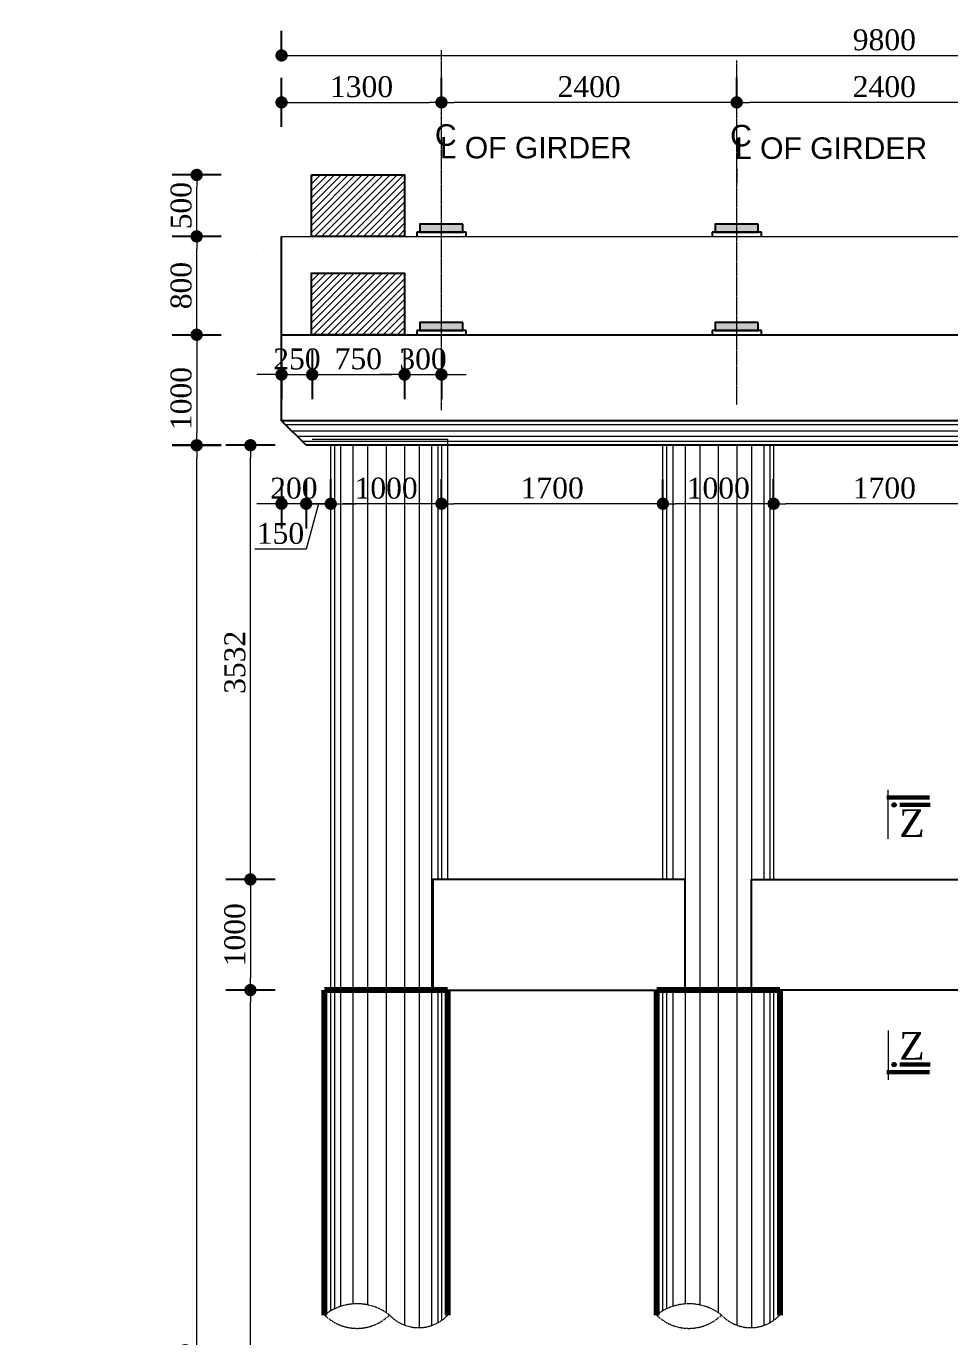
# Model space of a CAD drawing. Header units: millimetres. Extents: x -452357 to 35267, y 81803 to 461763.
# Drawn here: x -157071 to -149563, y 208883 to 219544 of the extents above; entities that cross this region are included whole.
import ezdxf

# ---------------------------------------------------------------- set-up
doc = ezdxf.new("R2010")
doc.units = ezdxf.units.MM
doc.header["$PDMODE"] = 2
doc.linetypes.add('CENTER', pattern=[2, 1.25, -0.25, 0.25, -0.25])
doc.linetypes.add('DASHED', pattern=[0.75, 0.5, -0.25])
doc.layers.get('Defpoints').update_dxf_attribs({"lineweight": 13})
for name, color, linetype, lineweight in [('Center Line', 34, 'Continuous', 15), ('Dimision', 96, 'Continuous', 18), ('hatch', 65, 'Continuous', 15), ('Hatching', 65, 'Continuous', 20), ('Pile', 11, 'Continuous', 15), ('Text', 7, 'Continuous', 15)]:
    doc.layers.add(name, color=color, linetype=linetype, lineweight=lineweight)
doc.layers.add('Pire Line', color=11, linetype='Continuous')
doc.styles.add('ROMANS', font='arial.ttf', dxfattribs={"height": 200})
doc.styles.get("Standard").update_dxf_attribs({"font": 'times.ttf'})
doc.dimstyles.new('ISO-25', dxfattribs={"dimtxt": 175, "dimasz": 100, "dimexe": 65, "dimexo": 115.625, "dimgap": 40, "dimtad": 1, "dimtoh": 1, "dimdec": 0, "dimtxsty": 'Standard', "dimblk": 'DOT', "dimcen": 300, "dimclrd": 256, "dimclre": 256, "dimclrt": 256, "dimadec": 0, "dimazin": 0, "dimtfac": 1, "dimtdec": 0, "dimtix": 1, "dimtmove": 0, "dimatfit": 3, "dimldrblk": 'DOT', "dimfxl": 75, "dimlwd": -1, "dimarcsym": 0})

# ---------------------------------------------------------------- blocks, each defined once
blk = doc.blocks.new('_Dot')
at = {"color": 0, "linetype": 'ByBlock', "lineweight": -2}
blk.add_line((-0.5, 0), (-1, 0), dxfattribs=at)
at = {"color": 0, "linetype": 'ByBlock', "const_width": 0.5}
blk.add_lwpolyline([(-0.25, 0, 1), (0.25, 0, 1)], format="xyb", close=True, dxfattribs=at)
blk = doc.blocks.new('*D185')
at = {"layer": 'Defpoints', "color": 0, "ltscale": 3, "transparency": 16777216}
for p in [(-153695, 218924), (-153695, 218817), (-154995, 217406)]:
    blk.add_point(p, dxfattribs=at)
at = {"layer": 'Dimision', "lineweight": -2, "ltscale": 3, "transparency": 16777216}
for p, q in [((-154995, 218724), (-154995, 219124)), ((-153695, 218924), (-153695, 219124))]:
    blk.add_line(p, q, dxfattribs=at)
at = {"layer": 'Dimision', "ltscale": 3, "transparency": 16777216}
blk.add_line((-154895, 218924), (-153795, 218924), dxfattribs=at)
at = {"layer": 'Dimision', "ltscale": 3, "transparency": 16777216, "xscale": 100, "yscale": 100, "zscale": 100, "rotation": 180}
blk.add_blockref('_Dot', (-154995, 218924), dxfattribs=at)
at = {"layer": 'Dimision', "ltscale": 3, "transparency": 16777216, "xscale": 100, "yscale": 100, "zscale": 100}
blk.add_blockref('_Dot', (-153695, 218924), dxfattribs=at)
at = {"layer": 'Dimision', "ltscale": 3, "transparency": 16777216, "insert": (-154345, 219051), "char_height": 170, "attachment_point": 5}
blk.add_mtext('1300', dxfattribs=at)
blk = doc.blocks.new('*D186')
at = {"layer": 'Defpoints', "color": 0, "ltscale": 3, "transparency": 16777216}
for p in [(-153695, 218924), (-153695, 218817), (-151295, 218817)]:
    blk.add_point(p, dxfattribs=at)
at = {"layer": 'Dimision', "lineweight": -2, "ltscale": 3, "transparency": 16777216}
for p, q in [((-153695, 218924), (-153695, 219124)), ((-151295, 218924), (-151295, 219124))]:
    blk.add_line(p, q, dxfattribs=at)
at = {"layer": 'Dimision', "ltscale": 3, "transparency": 16777216}
blk.add_line((-151395, 218924), (-153595, 218924), dxfattribs=at)
at = {"layer": 'Dimision', "ltscale": 3, "transparency": 16777216, "xscale": 100, "yscale": 100, "zscale": 100, "rotation": 180}
blk.add_blockref('_Dot', (-153695, 218924), dxfattribs=at)
at = {"layer": 'Dimision', "ltscale": 3, "transparency": 16777216, "xscale": 100, "yscale": 100, "zscale": 100}
blk.add_blockref('_Dot', (-151295, 218924), dxfattribs=at)
at = {"layer": 'Dimision', "ltscale": 3, "transparency": 16777216, "insert": (-152495, 219051), "char_height": 170, "attachment_point": 5}
blk.add_mtext('2400', dxfattribs=at)
blk = doc.blocks.new('*D188')
at = {"layer": 'Defpoints', "color": 0, "ltscale": 3, "transparency": 16777216}
for p in [(-148895, 219031), (-151295, 218924), (-151295, 218817)]:
    blk.add_point(p, dxfattribs=at)
at = {"layer": 'Dimision', "lineweight": -2, "ltscale": 3, "transparency": 16777216}
for p, q in [((-151295, 218924), (-151295, 219124)), ((-148895, 218924), (-148895, 218724))]:
    blk.add_line(p, q, dxfattribs=at)
at = {"layer": 'Dimision', "ltscale": 3, "transparency": 16777216}
blk.add_line((-148995, 218924), (-151195, 218924), dxfattribs=at)
at = {"layer": 'Dimision', "ltscale": 3, "transparency": 16777216, "xscale": 100, "yscale": 100, "zscale": 100, "rotation": 180}
blk.add_blockref('_Dot', (-151295, 218924), dxfattribs=at)
at = {"layer": 'Dimision', "ltscale": 3, "transparency": 16777216, "xscale": 100, "yscale": 100, "zscale": 100}
blk.add_blockref('_Dot', (-148895, 218924), dxfattribs=at)
at = {"layer": 'Dimision', "ltscale": 3, "transparency": 16777216, "insert": (-150095, 219051), "char_height": 170, "attachment_point": 5}
blk.add_mtext('2400', dxfattribs=at)
blk = doc.blocks.new('*D189')
at = {"layer": 'Defpoints', "color": 0, "ltscale": 3, "transparency": 16777216}
for p in [(-145195, 219306), (-154995, 219164), (-145195, 219047)]:
    blk.add_point(p, dxfattribs=at)
at = {"layer": 'Dimision', "lineweight": -2, "ltscale": 3, "transparency": 16777216}
for p, q in [((-154995, 219280), (-154995, 219506)), ((-145195, 219163), (-145195, 219506))]:
    blk.add_line(p, q, dxfattribs=at)
at = {"layer": 'Dimision', "ltscale": 3, "transparency": 16777216}
blk.add_line((-154895, 219306), (-145295, 219306), dxfattribs=at)
at = {"layer": 'Dimision', "ltscale": 3, "transparency": 16777216, "xscale": 100, "yscale": 100, "zscale": 100, "rotation": 180}
blk.add_blockref('_Dot', (-154995, 219306), dxfattribs=at)
at = {"layer": 'Dimision', "ltscale": 3, "transparency": 16777216, "xscale": 100, "yscale": 100, "zscale": 100}
blk.add_blockref('_Dot', (-145195, 219306), dxfattribs=at)
at = {"layer": 'Dimision', "ltscale": 3, "transparency": 16777216, "insert": (-150095, 219432), "char_height": 170, "attachment_point": 5}
blk.add_mtext('9800', dxfattribs=at)
blk = doc.blocks.new('*D190')
at = {"layer": 'Defpoints', "color": 0, "ltscale": 3, "transparency": 16777216}
for p in [(-156873, 217034), (-157071, 216135), (-155685, 216135)]:
    blk.add_point(p, dxfattribs=at)
at = {"layer": 'Dimision', "lineweight": -2, "ltscale": 3, "transparency": 16777216}
for p, q in [((-155885, 217034), (-155485, 217034)), ((-155885, 216135), (-155485, 216135))]:
    blk.add_line(p, q, dxfattribs=at)
at = {"layer": 'Dimision', "ltscale": 3, "transparency": 16777216}
blk.add_line((-155685, 216934), (-155685, 216235), dxfattribs=at)
at = {"layer": 'Dimision', "ltscale": 3, "transparency": 16777216, "xscale": 100, "yscale": 100, "zscale": 100}
for p, rotation in [((-155685, 217034), 90), ((-155685, 216135), 270)]:
    blk.add_blockref('_Dot', p, dxfattribs=dict(at, rotation=rotation))
at = {"layer": 'Dimision', "ltscale": 3, "transparency": 16777216, "insert": (-155811, 216515), "char_height": 170, "attachment_point": 5, "rotation": 90}
blk.add_mtext('1000', dxfattribs=at)
blk = doc.blocks.new('*D191')
at = {"layer": 'Defpoints', "color": 0, "ltscale": 3, "transparency": 16777216}
for p in [(-153911, 212603), (-155248, 211703), (-153841, 211703)]:
    blk.add_point(p, dxfattribs=at)
at = {"layer": 'Dimision', "lineweight": -2, "ltscale": 3, "transparency": 16777216}
for p, q in [((-155048, 212603), (-155448, 212603)), ((-155048, 211703), (-155448, 211703))]:
    blk.add_line(p, q, dxfattribs=at)
at = {"layer": 'Dimision', "ltscale": 3, "transparency": 16777216}
blk.add_line((-155248, 212503), (-155248, 211803), dxfattribs=at)
at = {"layer": 'Dimision', "ltscale": 3, "transparency": 16777216, "xscale": 100, "yscale": 100, "zscale": 100}
for p, rotation in [((-155248, 212603), 90), ((-155248, 211703), 270)]:
    blk.add_blockref('_Dot', p, dxfattribs=dict(at, rotation=rotation))
at = {"layer": 'Dimision', "ltscale": 3, "transparency": 16777216, "insert": (-155374, 212153), "char_height": 170, "attachment_point": 5, "rotation": 90}
blk.add_mtext('1000', dxfattribs=at)
blk = doc.blocks.new('*D192')
at = {"layer": 'Defpoints', "color": 0, "ltscale": 3, "transparency": 16777216}
for p in [(-155248, 211703), (-154948, 211703), (-154174, 199999)]:
    blk.add_point(p, dxfattribs=at)
at = {"layer": 'Dimision', "lineweight": -2, "ltscale": 3, "transparency": 16777216}
for p, q in [((-155064, 211703), (-155448, 211703)), ((-155048, 199999), (-155448, 199999))]:
    blk.add_line(p, q, dxfattribs=at)
at = {"layer": 'Dimision', "ltscale": 3, "transparency": 16777216}
blk.add_line((-155248, 200099), (-155248, 211603), dxfattribs=at)
at = {"layer": 'Dimision', "ltscale": 3, "transparency": 16777216, "xscale": 100, "yscale": 100, "zscale": 100}
for p, rotation in [((-155248, 211703), 90), ((-155248, 199999), 270)]:
    blk.add_blockref('_Dot', p, dxfattribs=dict(at, rotation=rotation))
at = {"layer": 'Dimision', "ltscale": 3, "transparency": 16777216, "insert": (-155375, 206746), "char_height": 170, "width": 596.53, "attachment_point": 5, "rotation": 90}
blk.add_mtext('39243', dxfattribs=at)
blk = doc.blocks.new('*D193')
at = {"layer": 'Defpoints', "color": 0, "ltscale": 3, "transparency": 16777216}
for p in [(-155685, 216135), (-155090, 216135), (-154510, 199999)]:
    blk.add_point(p, dxfattribs=at)
at = {"layer": 'Dimision', "lineweight": -2, "ltscale": 3, "transparency": 16777216}
for p, q in [((-155485, 216135), (-155885, 216135)), ((-155485, 199999), (-155885, 199999))]:
    blk.add_line(p, q, dxfattribs=at)
at = {"layer": 'Dimision', "ltscale": 3, "transparency": 16777216}
blk.add_line((-155685, 200099), (-155685, 216035), dxfattribs=at)
at = {"layer": 'Dimision', "ltscale": 3, "transparency": 16777216, "xscale": 100, "yscale": 100, "zscale": 100}
for p, rotation in [((-155685, 216135), 90), ((-155685, 199999), 270)]:
    blk.add_blockref('_Dot', p, dxfattribs=dict(at, rotation=rotation))
at = {"layer": 'Dimision', "ltscale": 3, "transparency": 16777216, "insert": (-155811, 208512), "char_height": 170, "attachment_point": 5, "rotation": 90}
blk.add_mtext('43775', dxfattribs=at)
blk = doc.blocks.new('*D217')
at = {"layer": 'Defpoints', "color": 0, "ltscale": 3, "transparency": 16777216}
for p in [(-153695, 219075), (-153995, 217284), (-153695, 216710)]:
    blk.add_point(p, dxfattribs=at)
at = {"layer": 'Dimision', "lineweight": -2, "ltscale": 3, "transparency": 16777216}
for p, q in [((-153995, 216910), (-153995, 216510)), ((-153695, 216910), (-153695, 216510))]:
    blk.add_line(p, q, dxfattribs=at)
at = {"layer": 'Dimision', "ltscale": 3, "transparency": 16777216}
for p, q in [((-154095, 216710), (-154195, 216710)), ((-153995, 216710), (-153695, 216710)), ((-153595, 216710), (-153495, 216710))]:
    blk.add_line(p, q, dxfattribs=at)
at = {"layer": 'Dimision', "ltscale": 3, "transparency": 16777216, "xscale": 100, "yscale": 100, "zscale": 100}
blk.add_blockref('_Dot', (-153995, 216710), dxfattribs=at)
at = {"layer": 'Dimision', "ltscale": 3, "transparency": 16777216, "xscale": 100, "yscale": 100, "zscale": 100, "rotation": 180}
blk.add_blockref('_Dot', (-153695, 216710), dxfattribs=at)
at = {"layer": 'Dimision', "ltscale": 3, "transparency": 16777216, "insert": (-153845, 216836), "char_height": 170, "attachment_point": 5}
blk.add_mtext('300', dxfattribs=at)
blk = doc.blocks.new('*D222')
at = {"layer": 'Defpoints', "color": 0, "ltscale": 3, "transparency": 16777216}
for p in [(-150995, 215659), (-150995, 215659), (-149195, 215659)]:
    blk.add_point(p, dxfattribs=at)
at = {"layer": 'Dimision', "lineweight": -2, "ltscale": 3, "transparency": 16777216}
for p, q in [((-150995, 215659), (-150995, 215859)), ((-149195, 215659), (-149195, 215859))]:
    blk.add_line(p, q, dxfattribs=at)
at = {"layer": 'Dimision', "ltscale": 3, "transparency": 16777216}
blk.add_line((-149295, 215659), (-150895, 215659), dxfattribs=at)
at = {"layer": 'Dimision', "ltscale": 3, "transparency": 16777216, "xscale": 100, "yscale": 100, "zscale": 100, "rotation": 180}
blk.add_blockref('_Dot', (-150995, 215659), dxfattribs=at)
at = {"layer": 'Dimision', "ltscale": 3, "transparency": 16777216, "xscale": 100, "yscale": 100, "zscale": 100}
blk.add_blockref('_Dot', (-149195, 215659), dxfattribs=at)
at = {"layer": 'Dimision', "ltscale": 3, "transparency": 16777216, "insert": (-150095, 215786), "char_height": 170, "attachment_point": 5}
blk.add_mtext('1700', dxfattribs=at)
blk = doc.blocks.new('*D223')
at = {"layer": 'Defpoints', "color": 0, "ltscale": 3, "transparency": 16777216}
for p in [(-151895, 215659), (-151895, 215659), (-150995, 215659)]:
    blk.add_point(p, dxfattribs=at)
at = {"layer": 'Dimision', "lineweight": -2, "ltscale": 3, "transparency": 16777216}
for p, q in [((-151895, 215659), (-151895, 215859)), ((-150995, 215659), (-150995, 215859))]:
    blk.add_line(p, q, dxfattribs=at)
at = {"layer": 'Dimision', "ltscale": 3, "transparency": 16777216}
blk.add_line((-151095, 215659), (-151795, 215659), dxfattribs=at)
at = {"layer": 'Dimision', "ltscale": 3, "transparency": 16777216, "xscale": 100, "yscale": 100, "zscale": 100, "rotation": 180}
blk.add_blockref('_Dot', (-151895, 215659), dxfattribs=at)
at = {"layer": 'Dimision', "ltscale": 3, "transparency": 16777216, "xscale": 100, "yscale": 100, "zscale": 100}
blk.add_blockref('_Dot', (-150995, 215659), dxfattribs=at)
at = {"layer": 'Dimision', "ltscale": 3, "transparency": 16777216, "insert": (-151445, 215785), "char_height": 170, "attachment_point": 5}
blk.add_mtext('1000', dxfattribs=at)
blk = doc.blocks.new('*D224')
at = {"layer": 'Defpoints', "color": 0, "ltscale": 3, "transparency": 16777216}
for p in [(-153695, 215659), (-153695, 215659), (-151895, 215659)]:
    blk.add_point(p, dxfattribs=at)
at = {"layer": 'Dimision', "lineweight": -2, "ltscale": 3, "transparency": 16777216}
for p, q in [((-153695, 215659), (-153695, 215859)), ((-151895, 215659), (-151895, 215859))]:
    blk.add_line(p, q, dxfattribs=at)
at = {"layer": 'Dimision', "ltscale": 3, "transparency": 16777216}
blk.add_line((-151995, 215659), (-153595, 215659), dxfattribs=at)
at = {"layer": 'Dimision', "ltscale": 3, "transparency": 16777216, "xscale": 100, "yscale": 100, "zscale": 100, "rotation": 180}
blk.add_blockref('_Dot', (-153695, 215659), dxfattribs=at)
at = {"layer": 'Dimision', "ltscale": 3, "transparency": 16777216, "xscale": 100, "yscale": 100, "zscale": 100}
blk.add_blockref('_Dot', (-151895, 215659), dxfattribs=at)
at = {"layer": 'Dimision', "ltscale": 3, "transparency": 16777216, "insert": (-152795, 215786), "char_height": 170, "attachment_point": 5}
blk.add_mtext('1700', dxfattribs=at)
blk = doc.blocks.new('*D225')
at = {"layer": 'Defpoints', "color": 0, "ltscale": 3, "transparency": 16777216}
for p in [(-154595, 215659), (-154595, 215659), (-153695, 215659)]:
    blk.add_point(p, dxfattribs=at)
at = {"layer": 'Dimision', "lineweight": -2, "ltscale": 3, "transparency": 16777216}
for p, q in [((-154595, 215659), (-154595, 215859)), ((-153695, 215659), (-153695, 215859))]:
    blk.add_line(p, q, dxfattribs=at)
at = {"layer": 'Dimision', "ltscale": 3, "transparency": 16777216}
blk.add_line((-153795, 215659), (-154495, 215659), dxfattribs=at)
at = {"layer": 'Dimision', "ltscale": 3, "transparency": 16777216, "xscale": 100, "yscale": 100, "zscale": 100, "rotation": 180}
blk.add_blockref('_Dot', (-154595, 215659), dxfattribs=at)
at = {"layer": 'Dimision', "ltscale": 3, "transparency": 16777216, "xscale": 100, "yscale": 100, "zscale": 100}
blk.add_blockref('_Dot', (-153695, 215659), dxfattribs=at)
at = {"layer": 'Dimision', "ltscale": 3, "transparency": 16777216, "insert": (-154145, 215785), "char_height": 170, "attachment_point": 5}
blk.add_mtext('1000', dxfattribs=at)
blk = doc.blocks.new('*D226')
at = {"layer": 'Defpoints', "color": 0, "ltscale": 3, "transparency": 16777216}
for p in [(-154795, 216135), (-154795, 215659), (-154595, 215659)]:
    blk.add_point(p, dxfattribs=at)
at = {"layer": 'Dimision', "lineweight": -2, "ltscale": 3, "transparency": 16777216}
for p, q in [((-154795, 215859), (-154795, 215459)), ((-154595, 215659), (-154595, 215859))]:
    blk.add_line(p, q, dxfattribs=at)
at = {"layer": 'Dimision', "ltscale": 3, "transparency": 16777216}
for p, q in [((-154895, 215659), (-154995, 215659)), ((-154695, 215659), (-154795, 215291)), ((-154595, 215659), (-154795, 215659)), ((-154595, 215659), (-154795, 215659)), ((-154495, 215659), (-154395, 215659)), ((-154795, 215291), (-155213, 215291))]:
    blk.add_line(p, q, dxfattribs=at)
at = {"layer": 'Dimision', "ltscale": 3, "transparency": 16777216, "xscale": 100, "yscale": 100, "zscale": 100}
blk.add_blockref('_Dot', (-154795, 215659), dxfattribs=at)
at = {"layer": 'Dimision', "ltscale": 3, "transparency": 16777216, "xscale": 100, "yscale": 100, "zscale": 100, "rotation": 180}
blk.add_blockref('_Dot', (-154595, 215659), dxfattribs=at)
at = {"layer": 'Dimision', "ltscale": 3, "transparency": 16777216, "insert": (-155004, 215417), "char_height": 170, "attachment_point": 5}
blk.add_mtext('150', dxfattribs=at)
blk = doc.blocks.new('*D227')
at = {"layer": 'Defpoints', "color": 0, "ltscale": 3, "transparency": 16777216}
for p in [(-154995, 216335), (-154795, 216135), (-154995, 215659)]:
    blk.add_point(p, dxfattribs=at)
at = {"layer": 'Dimision', "lineweight": -2, "ltscale": 3, "transparency": 16777216}
for p, q in [((-154995, 215859), (-154995, 215459)), ((-154795, 215859), (-154795, 215459))]:
    blk.add_line(p, q, dxfattribs=at)
at = {"layer": 'Dimision', "ltscale": 3, "transparency": 16777216}
for p, q in [((-155095, 215659), (-155195, 215659)), ((-154795, 215659), (-154995, 215659)), ((-154695, 215659), (-154595, 215659))]:
    blk.add_line(p, q, dxfattribs=at)
at = {"layer": 'Dimision', "ltscale": 3, "transparency": 16777216, "xscale": 100, "yscale": 100, "zscale": 100}
blk.add_blockref('_Dot', (-154995, 215659), dxfattribs=at)
at = {"layer": 'Dimision', "ltscale": 3, "transparency": 16777216, "xscale": 100, "yscale": 100, "zscale": 100, "rotation": 180}
blk.add_blockref('_Dot', (-154795, 215659), dxfattribs=at)
at = {"layer": 'Dimision', "ltscale": 3, "transparency": 16777216, "insert": (-154895, 215785), "char_height": 170, "attachment_point": 5}
blk.add_mtext('200', dxfattribs=at)
blk = doc.blocks.new('*D270')
at = {"layer": 'Defpoints', "color": 0, "ltscale": 3, "transparency": 16777216}
for p in [(-154995, 216928), (-154746, 216888), (-154746, 216710)]:
    blk.add_point(p, dxfattribs=at)
at = {"layer": 'Dimision', "lineweight": -2, "ltscale": 3, "transparency": 16777216}
for p, q in [((-154995, 216812), (-154995, 216510)), ((-154746, 216772), (-154746, 216510))]:
    blk.add_line(p, q, dxfattribs=at)
at = {"layer": 'Dimision', "ltscale": 3, "transparency": 16777216}
for p, q in [((-155095, 216710), (-155195, 216710)), ((-154995, 216710), (-154746, 216710)), ((-154646, 216710), (-154546, 216710))]:
    blk.add_line(p, q, dxfattribs=at)
at = {"layer": 'Dimision', "ltscale": 3, "transparency": 16777216, "xscale": 100, "yscale": 100, "zscale": 100}
blk.add_blockref('_Dot', (-154995, 216710), dxfattribs=at)
at = {"layer": 'Dimision', "ltscale": 3, "transparency": 16777216, "xscale": 100, "yscale": 100, "zscale": 100, "rotation": 180}
blk.add_blockref('_Dot', (-154746, 216710), dxfattribs=at)
at = {"layer": 'Dimision', "ltscale": 3, "transparency": 16777216, "insert": (-154870, 216836), "char_height": 170, "attachment_point": 5}
blk.add_mtext('250', dxfattribs=at)
blk = doc.blocks.new('*D273')
at = {"layer": 'Defpoints', "color": 0, "ltscale": 3, "transparency": 16777216}
for p in [(-153995, 217459), (-154746, 217284), (-153995, 216710)]:
    blk.add_point(p, dxfattribs=at)
at = {"layer": 'Dimision', "lineweight": -2, "ltscale": 3, "transparency": 16777216}
for p, q in [((-154746, 216910), (-154746, 216510)), ((-153995, 216910), (-153995, 216510))]:
    blk.add_line(p, q, dxfattribs=at)
at = {"layer": 'Dimision', "ltscale": 3, "transparency": 16777216}
blk.add_line((-154646, 216710), (-154095, 216710), dxfattribs=at)
at = {"layer": 'Dimision', "ltscale": 3, "transparency": 16777216, "xscale": 100, "yscale": 100, "zscale": 100, "rotation": 180}
blk.add_blockref('_Dot', (-154746, 216710), dxfattribs=at)
at = {"layer": 'Dimision', "ltscale": 3, "transparency": 16777216, "xscale": 100, "yscale": 100, "zscale": 100}
blk.add_blockref('_Dot', (-153995, 216710), dxfattribs=at)
at = {"layer": 'Dimision', "ltscale": 3, "transparency": 16777216, "insert": (-154371, 216837), "char_height": 170, "attachment_point": 5}
blk.add_mtext('750', dxfattribs=at)
blk = doc.blocks.new('*D301')
at = {"layer": 'Defpoints', "color": 0, "ltscale": 3, "transparency": 16777216}
for p in [(-155685, 217834), (-154995, 217834), (-156873, 217034)]:
    blk.add_point(p, dxfattribs=at)
at = {"layer": 'Dimision', "lineweight": -2, "ltscale": 3, "transparency": 16777216}
for p, q in [((-155485, 217834), (-155885, 217834)), ((-155885, 217034), (-155485, 217034))]:
    blk.add_line(p, q, dxfattribs=at)
at = {"layer": 'Dimision', "ltscale": 3, "transparency": 16777216}
blk.add_line((-155685, 217134), (-155685, 217734), dxfattribs=at)
at = {"layer": 'Dimision', "ltscale": 3, "transparency": 16777216, "xscale": 100, "yscale": 100, "zscale": 100}
for p, rotation in [((-155685, 217834), 90), ((-155685, 217034), 270)]:
    blk.add_blockref('_Dot', p, dxfattribs=dict(at, rotation=rotation))
at = {"layer": 'Dimision', "ltscale": 3, "transparency": 16777216, "insert": (-155811, 217434), "char_height": 170, "attachment_point": 5, "rotation": 90}
blk.add_mtext('800', dxfattribs=at)
blk = doc.blocks.new('*D302')
at = {"layer": 'Defpoints', "color": 0, "ltscale": 3, "transparency": 16777216}
for p in [(-155685, 218334), (-154752, 218334), (-154995, 217834)]:
    blk.add_point(p, dxfattribs=at)
at = {"layer": 'Dimision', "lineweight": -2, "ltscale": 3, "transparency": 16777216}
for p, q in [((-155485, 218334), (-155885, 218334)), ((-155485, 217834), (-155885, 217834))]:
    blk.add_line(p, q, dxfattribs=at)
at = {"layer": 'Dimision', "ltscale": 3, "transparency": 16777216}
blk.add_line((-155685, 217934), (-155685, 218234), dxfattribs=at)
at = {"layer": 'Dimision', "ltscale": 3, "transparency": 16777216, "xscale": 100, "yscale": 100, "zscale": 100}
for p, rotation in [((-155685, 218334), 90), ((-155685, 217834), 270)]:
    blk.add_blockref('_Dot', p, dxfattribs=dict(at, rotation=rotation))
at = {"layer": 'Dimision', "ltscale": 3, "transparency": 16777216, "insert": (-155811, 218084), "char_height": 170, "attachment_point": 5, "rotation": 90}
blk.add_mtext('500', dxfattribs=at)
blk = doc.blocks.new('*D303')
at = {"layer": 'Defpoints', "color": 0, "ltscale": 3, "transparency": 16777216}
for p in [(-155248, 216135), (-154874, 216135), (-153911, 212603)]:
    blk.add_point(p, dxfattribs=at)
at = {"layer": 'Dimision', "lineweight": -2, "ltscale": 3, "transparency": 16777216}
for p, q in [((-155048, 216135), (-155448, 216135)), ((-155048, 212603), (-155448, 212603))]:
    blk.add_line(p, q, dxfattribs=at)
at = {"layer": 'Dimision', "ltscale": 3, "transparency": 16777216}
blk.add_line((-155248, 212703), (-155248, 216035), dxfattribs=at)
at = {"layer": 'Dimision', "ltscale": 3, "transparency": 16777216, "xscale": 100, "yscale": 100, "zscale": 100}
for p, rotation in [((-155248, 216135), 90), ((-155248, 212603), 270)]:
    blk.add_blockref('_Dot', p, dxfattribs=dict(at, rotation=rotation))
at = {"layer": 'Dimision', "ltscale": 3, "transparency": 16777216, "insert": (-155374, 214369), "char_height": 170, "attachment_point": 5, "rotation": 90}
blk.add_mtext('3532', dxfattribs=at)

msp = doc.modelspace()

# ---------------------------------------------------------------- hatches: boundary and pattern name
at = {"layer": 'hatch', "ltscale": 10}
h = msp.add_hatch(dxfattribs=at)
h.set_pattern_fill('_USER', color=256, scale=40, angle=45, style=0, pattern_type=0)
h.set_pattern_definition([(45, (0, 0), (-28.284271, 28.284271), [])])
h.paths.add_polyline_path([(-153995.5, 217534.3), (-154751.9, 217534.3), (-154751.9, 217034.3), (-153995.5, 217034.3)])
h.paths.add_polyline_path([(-153995.5, 218334.4), (-154751.9, 218334.4), (-154751.9, 217834.4), (-153995.5, 217834.4)])
h.paths.add_polyline_path([(-145438.6, 218334.4), (-146195.1, 218334.4), (-146195.1, 217834.4), (-145438.6, 217834.4)])
h.paths.add_polyline_path([(-145438.6, 217534.3), (-146195.1, 217534.3), (-146195.1, 217034.3), (-145438.6, 217034.3)])
at = {"layer": 'Pire Line', "ltscale": 3}
h = msp.add_hatch(color=256, dxfattribs=at)
h.paths.add_polyline_path([(-153520.3, 217934.4), (-153695.3, 217934.4), (-153695.3, 217869.4), (-153520.3, 217869.4)])
h.paths.add_polyline_path([(-153695.3, 217934.4), (-153870.3, 217934.4), (-153870.3, 217869.4), (-153695.3, 217869.4)])
h = msp.add_hatch(color=256, dxfattribs=at)
h.paths.add_polyline_path([(-151120.3, 217934.4), (-151295.3, 217934.4), (-151295.3, 217869.4), (-151120.3, 217869.4)])
h.paths.add_polyline_path([(-151295.3, 217934.4), (-151470.3, 217934.4), (-151470.3, 217869.4), (-151295.3, 217869.4)])
h = msp.add_hatch(color=256, dxfattribs=at)
h.paths.add_polyline_path([(-153520.3, 217134.3), (-153695.3, 217134.3), (-153695.3, 217069.3), (-153520.3, 217069.3)])
h.paths.add_polyline_path([(-153695.3, 217134.3), (-153870.3, 217134.3), (-153870.3, 217069.3), (-153695.3, 217069.3)])
h = msp.add_hatch(color=256, dxfattribs=at)
h.paths.add_polyline_path([(-151120.3, 217134.3), (-151295.3, 217134.3), (-151295.3, 217069.3), (-151120.3, 217069.3)])
h.paths.add_polyline_path([(-151295.3, 217134.3), (-151470.3, 217134.3), (-151470.3, 217069.3), (-151295.3, 217069.3)])
at = {"layer": 'Text'}
for points in [[(-149997.8, 213208.9, 1), (-150033.6, 213208.9, 1)], [(-149997.8, 211096.6, -1), (-150033.6, 211096.6, -1)]]:
    msp.add_hatch(color=256, dxfattribs=at).paths.add_polyline_path(points)

# ---------------------------------------------------------------- linework, layer by layer
at = {"layer": 'Center Line', "linetype": 'CENTER'}
for p, q in [((-153695.3, 216419.6), (-153695.3, 219350.3)), ((-151295.3, 216463.2), (-151295.3, 219263.9))]:
    msp.add_line(p, q, dxfattribs=at)
at = {"layer": 'Dimision', "ltscale": 3}
for p, q in [((-151295.3, 218383.3), (-151295.3, 218271.8)), ((-154995.3, 217834.4), (-145195.3, 217834.4))]:
    msp.add_line(p, q, dxfattribs=at)
at = {"layer": 'Dimision', "linetype": 'CENTER'}
for p, q in [((-155195.3, 218082.5), (-155195.3, 218082.5)), ((-155122.2, 218082.5), (-155122.2, 218082.5)), ((-155195.3, 217682.3), (-155195.3, 217682.3)), ((-155122.2, 217682.3), (-155122.2, 217682.3))]:
    msp.add_line(p, q, dxfattribs=at)
at = {"layer": 'hatch', "ltscale": 3}
for p, q in [((-154095.3, 216134.7), (-153295.3, 216134.7)), ((-150895.3, 216134.7), (-151695.3, 216134.7))]:
    msp.add_line(p, q, dxfattribs=at)
at = {"layer": 'hatch', "lineweight": 80, "ltscale": 3}
for p, q in [((-153645.2, 211702.7), (-154645.3, 211702.7)), ((-150945.2, 211702.7), (-151945.3, 211702.7))]:
    msp.add_line(p, q, dxfattribs=at)
for points in [[(-154645.3, 209059.5), (-154645.3, 211702.7)], [(-153645.2, 211702.7), (-153645.2, 209058.1)], [(-151945.3, 209059.5), (-151945.3, 211702.7)], [(-150945.2, 211702.7), (-150945.2, 209058.1)]]:
    msp.add_lwpolyline(points, dxfattribs=at)
at = {"layer": 'Hatching', "ltscale": 3}
for p, q in [((-154565.2, 216134.7), (-154565.2, 209109.4)), ((-154515.2, 216134.7), (-154515.2, 209129.5)), ((-154415.2, 216134.7), (-154415.2, 209149.7)), ((-154295.2, 216134.7), (-154295.2, 209142.3)), ((-154145.2, 216134.7), (-154145.2, 209079.7)), ((-153995.2, 216134.7), (-153995.2, 211702.7)), ((-153875.2, 216134.7), (-153875.2, 211702.7)), ((-153775.2, 216134.7), (-153775.2, 211702.7)), ((-153725.2, 216134.7), (-153725.2, 212602.7)), ((-151865.2, 216134.7), (-151865.2, 212602.7)), ((-151815.2, 216134.7), (-151815.2, 212602.7)), ((-151715.2, 216134.7), (-151715.2, 212602.7)), ((-151595.2, 216134.7), (-151595.2, 211702.7)), ((-151445.2, 216134.7), (-151445.2, 211702.7)), ((-151295.2, 216134.7), (-151295.2, 211702.7)), ((-151175.2, 216134.7), (-151175.2, 212602.7)), ((-151075.2, 216134.7), (-151075.2, 212602.7)), ((-151025.2, 216134.7), (-151025.2, 212602.7)), ((-153995.2, 211702.7), (-153995.2, 208977.8)), ((-153875.2, 211702.7), (-153875.2, 208956.9)), ((-153775.2, 211702.7), (-153775.2, 208974.5)), ((-153725.2, 211702.7), (-153725.2, 208996.5)), ((-151865.2, 211702.7), (-151865.2, 209110)), ((-151815.2, 211702.7), (-151815.2, 209129.9)), ((-151715.2, 211702.7), (-151715.2, 209149.8)), ((-151595.2, 211702.7), (-151595.2, 209142)), ((-151445.2, 211702.7), (-151445.2, 209078.8)), ((-151295.2, 211702.7), (-151295.2, 208977.3)), ((-151175.2, 211702.7), (-151175.2, 208956.9)), ((-151075.2, 211702.7), (-151075.2, 208974.9)), ((-151025.2, 211702.7), (-151025.2, 208997.2))]:
    msp.add_line(p, q, dxfattribs=at)
at = {"layer": 'Hatching', "ltscale": 5}
for points in [[(-154965.4, 216304.9), (-145225.1, 216304.9)], [(-154913.6, 216253.1), (-145276.9, 216253.1)], [(-154868.8, 216208.3), (-145321.7, 216208.3)], [(-154827.8, 216167.2), (-145362.8, 216167.2)]]:
    msp.add_lwpolyline(points, dxfattribs=at)
at = {"layer": 'Hatching', "ltscale": 3}
for points in [[(-154745.3, 216184.7), (-153645.2, 216184.7), (-153645.2, 212602.7)], [(-154595.3, 209093.5), (-154595.3, 216134.7), (-153695.2, 216134.7), (-153695.2, 212602.7)], [(-151895.3, 212602.7), (-151895.3, 216134.7), (-150995.2, 216134.7), (-150995.2, 212602.7)], [(-153695.2, 211702.7), (-153695.2, 209015.1)], [(-151895.3, 209094.3), (-151895.3, 211702.7)], [(-150995.2, 211702.7), (-150995.2, 209016)]]:
    msp.add_lwpolyline(points, dxfattribs=at)
at = {"layer": 'Pile', "linetype": 'DASHED', "ltscale": 5}
for points in [[(-153643.9, 209059.5, -0.4335865), (-154117.5, 209059.5, 0.3468299), (-154645.3, 209059.5, 0.4104596), (-154117.5, 209059.5)], [(-150945.2, 209059.5, -0.4335865), (-151418.8, 209059.5, 0.3468299), (-151946.6, 209059.5, 0.4104596), (-151418.8, 209059.5)]]:
    msp.add_lwpolyline(points, format="xyb", dxfattribs=at)
at = {"layer": 'Pire Line', "ltscale": 5}
for p, q in [((-154995.3, 216334.7), (-154995.3, 217834.4)), ((-153895.3, 217869.4), (-153895.3, 217834.4)), ((-151495.3, 217869.4), (-151495.3, 217834.4)), ((-153895.3, 217069.3), (-153895.3, 217034.3)), ((-151495.3, 217069.3), (-151495.3, 217034.3)), ((-154995.3, 217034.3), (-145195.3, 217034.3)), ((-154795.3, 216134.7), (-154995.3, 216334.7)), ((-145195.3, 216334.7), (-154995.3, 216334.7)), ((-145395.3, 216134.7), (-154795.3, 216134.7))]:
    msp.add_line(p, q, dxfattribs=at)
at = {"layer": 'Pire Line', "ltscale": 3}
for p, q in [((-153494.6, 217834.4), (-153494.6, 217869.4)), ((-151094.6, 217834.4), (-151094.6, 217869.4)), ((-153494.6, 217034.3), (-153494.6, 217069.3)), ((-151094.6, 217034.3), (-151094.6, 217069.3))]:
    msp.add_line(p, q, dxfattribs=at)
at = {"layer": 'Pire Line', "ltscale": 5}
for points in [[(-154751.9, 218334.4), (-153995.5, 218334.4), (-153995.5, 217834.4), (-154751.9, 217834.4)], [(-153520.3, 217934.4), (-153870.3, 217934.4), (-153870.3, 217869.4), (-153520.3, 217869.4)], [(-151120.3, 217934.4), (-151470.3, 217934.4), (-151470.3, 217869.4), (-151120.3, 217869.4)], [(-154751.9, 217534.3), (-153995.5, 217534.3), (-153995.5, 217034.3), (-154751.9, 217034.3)], [(-153520.3, 217134.3), (-153870.3, 217134.3), (-153870.3, 217069.3), (-153520.3, 217069.3)], [(-151120.3, 217134.3), (-151470.3, 217134.3), (-151470.3, 217069.3), (-151120.3, 217069.3)]]:
    msp.add_lwpolyline(points, close=True, dxfattribs=at)
for points in [[(-153494.6, 217869.4), (-153895.3, 217869.4)], [(-151094.6, 217869.4), (-151495.3, 217869.4)], [(-154751.9, 217034.3), (-154751.9, 217534.3), (-153995.5, 217534.3), (-153995.5, 217034.3)], [(-153494.6, 217069.3), (-153895.3, 217069.3)], [(-151094.6, 217069.3), (-151495.3, 217069.3)], [(-151895.3, 211702.7), (-151715.2, 211702.7), (-151715.2, 212602.7), (-153766.4, 212602.7), (-153766.4, 211702.7), (-151895.3, 211702.7)], [(-150995.2, 211702.7), (-151175.2, 211702.7), (-151175.2, 212602.7), (-149015.2, 212602.7), (-149015.2, 211702.7), (-150995.2, 211702.7)]]:
    msp.add_lwpolyline(points, dxfattribs=at)
at = {"layer": 'Text'}
for p, q in [((-150063.8, 212932.6), (-150063.8, 213333)), ((-150063.8, 211372.8), (-150063.8, 210972.4))]:
    msp.add_line(p, q, dxfattribs=at)
at = {"layer": 'Text', "const_width": 35.9}
for points in [[(-150075.1, 213270), (-149725.7, 213270)], [(-149970.2, 213208.9), (-149720.7, 213208.9)], [(-149970.2, 211096.6), (-149720.7, 211096.6)], [(-150075.1, 211035.5), (-149725.7, 211035.5)]]:
    msp.add_lwpolyline(points, dxfattribs=at)
at = {"layer": 'Text'}
for centre in [(-150015.7, 213208.9), (-150015.7, 211096.6)]:
    msp.add_circle(centre, 17.9, dxfattribs=at)

# ---------------------------------------------------------------- texts
for p in [(-149974, 212949.5), (-149974, 211136.8)]:
    msp.add_text('Z', height=224.2, dxfattribs=at).set_placement(p)
at = {"layer": 'Text', "char_height": 175, "width": 8235.459, "attachment_point": 1, "style": 'ROMANS'}
for s, insert in [('C', (-153748.5, 218745.9)), ('C', (-151348.5, 218741.6)), ('L OF GIRDER', (-153709.1, 218643.9)), ('L OF GIRDER', (-151309.1, 218639.6))]:
    msp.add_mtext(s, dxfattribs=dict(at, insert=insert))

# ---------------------------------------------------------------- dimensions: what is measured, and where the dimension line sits
at = {"layer": 'Dimision', "ltscale": 3}
for base, p1, p2, picture, middle in [((-145195.3, 219305.6), (-154995.3, 219164.1), (-145195.3, 219047.4), '*D189', (-150095.3, 219305.6)), ((-154995.3, 215659), (-154795.3, 216134.7), (-154995.3, 216334.7), '*D227', (-154895.3, 215659))]:
    dim = msp.add_linear_dim(base=base, p1=p1, p2=p2, dimstyle='ISO-25', override={"dimtxt": 170, "dimexe": 200, "dimfxl": 200, "dimfxlon": 1}, dxfattribs=at)
    dim.commit()
    dim.dimension.update_dxf_attribs({"geometry": picture, "text_midpoint": middle, "dimtype": 160})
for base, p1, p2, picture, middle in [((-153695.3, 218924.2), (-154995.3, 217405.8), (-153695.3, 218817.5), '*D185', (-154345.3, 219050.7)), ((-153695.3, 216709.8), (-153995.5, 217284.1), (-153695.3, 219074.5), '*D217', (-153845.4, 216836.3)), ((-153995.5, 216709.8), (-154745.7, 217284.1), (-153995.5, 217459.3), '*D273', (-154370.6, 216836.6)), ((-154745.7, 216709.8), (-154995.3, 216927.9), (-154745.7, 216887.5), '*D270', (-154870.5, 216836.3))]:
    dim = msp.add_linear_dim(base=base, p1=p1, p2=p2, dimstyle='ISO-25', override={"dimtxt": 170, "dimexe": 200, "dimfxl": 200, "dimfxlon": 1}, dxfattribs=at)
    dim.commit()
    dim.dimension.update_dxf_attribs({"geometry": picture, "text_midpoint": middle})
for base, p1, p2, angle, override, picture, middle in [((-153695.3, 218924.2), (-151295.3, 218817.5), (-153695.3, 218817.5), 180, {"dimtxt": 170, "dimexe": 200, "dimfxl": 200, "dimfxlon": 1}, '*D186', (-152495.3, 219050.7)), ((-151295.3, 218924.2), (-148895.3, 219030.6), (-151295.3, 218817.5), 180, {"dimtxt": 170, "dimexe": 200, "dimfxl": 200, "dimfxlon": 1}, '*D188', (-150095.3, 219050.7)), ((-155684.6, 218334.4), (-154995.3, 217834.4), (-154751.9, 218334.4), 90, {"dimtxt": 170, "dimexe": 200, "dimtmove": 1, "dimfxl": 200, "dimfxlon": 1}, '*D302', (-155811.1, 218084.4)), ((-155684.6, 217834.4), (-156873.3, 217034.3), (-154995.3, 217834.4), 90, {"dimtxt": 170, "dimexe": 200, "dimtmove": 1, "dimfxl": 200, "dimfxlon": 1}, '*D301', (-155811.1, 217434.3)), ((-155248, 216134.7), (-153910.7, 212602.7), (-154873.7, 216134.7), 90, {"dimtxt": 170, "dimexe": 200, "dimtmove": 1, "dimfxl": 200, "dimfxlon": 1}, '*D303', (-155374.5, 214368.7))]:
    dim = msp.add_linear_dim(base=base, p1=p1, p2=p2, angle=angle, dimstyle='ISO-25', override=override, dxfattribs=at)
    dim.commit()
    dim.dimension.update_dxf_attribs({"geometry": picture, "text_midpoint": middle})
for base, p1, p2, text, picture, middle in [((-155684.6, 216134.7), (-156873.3, 217034.3), (-157070.5, 216134.7), '1000', '*D190', (-155684.6, 216515.2)), ((-155684.6, 216134.7), (-154510.3, 199999.4), (-155090.4, 216134.7), '43775', '*D193', (-155684.6, 208512.1)), ((-155248, 211702.7), (-153910.7, 212602.7), (-153841.4, 211702.7), '1000', '*D191', (-155248, 212152.7)), ((-155248, 211702.7), (-154173.7, 199999.4), (-154948, 211702.7), '39243', '*D192', (-155248, 206745.9))]:
    dim = msp.add_linear_dim(base=base, p1=p1, p2=p2, angle=90, text=text, dimstyle='ISO-25', override={"dimtxt": 170, "dimexe": 200, "dimfxl": 200, "dimfxlon": 1}, dxfattribs=at)
    dim.commit()
    dim.dimension.update_dxf_attribs({"geometry": picture, "text_midpoint": middle, "dimtype": 160})
dim = msp.add_linear_dim(base=(-154795.3, 215659), p1=(-154595.3, 215659), p2=(-154795.3, 216134.7), text='150', dimstyle='ISO-25', override={"dimtxt": 170, "dimexe": 200, "dimtmove": 1, "dimfxl": 200, "dimfxlon": 1}, dxfattribs=at)
dim.commit()
dim.dimension.update_dxf_attribs({"geometry": '*D226', "text_midpoint": (-154835.2, 215290.6), "dimtype": 160})
for base, p1, p2, text, picture, middle in [((-154595.3, 215659), (-153695.3, 215659), (-154595.3, 215659), '1000', '*D225', (-154145.3, 215785.5)), ((-153695.3, 215659), (-151895.3, 215659), (-153695.3, 215659), '1700', '*D224', (-152795.3, 215785.7)), ((-151895.3, 215659), (-150995.3, 215659), (-151895.3, 215659), '1000', '*D223', (-151445.3, 215785.5)), ((-150995.3, 215659), (-149195.3, 215659), (-150995.3, 215659), '1700', '*D222', (-150095.3, 215785.7))]:
    dim = msp.add_linear_dim(base=base, p1=p1, p2=p2, text=text, dimstyle='ISO-25', override={"dimtxt": 170, "dimexe": 200, "dimfxl": 200, "dimfxlon": 1}, dxfattribs=at)
    dim.commit()
    dim.dimension.update_dxf_attribs({"geometry": picture, "text_midpoint": middle})

doc.saveas('drawing.dxf')
